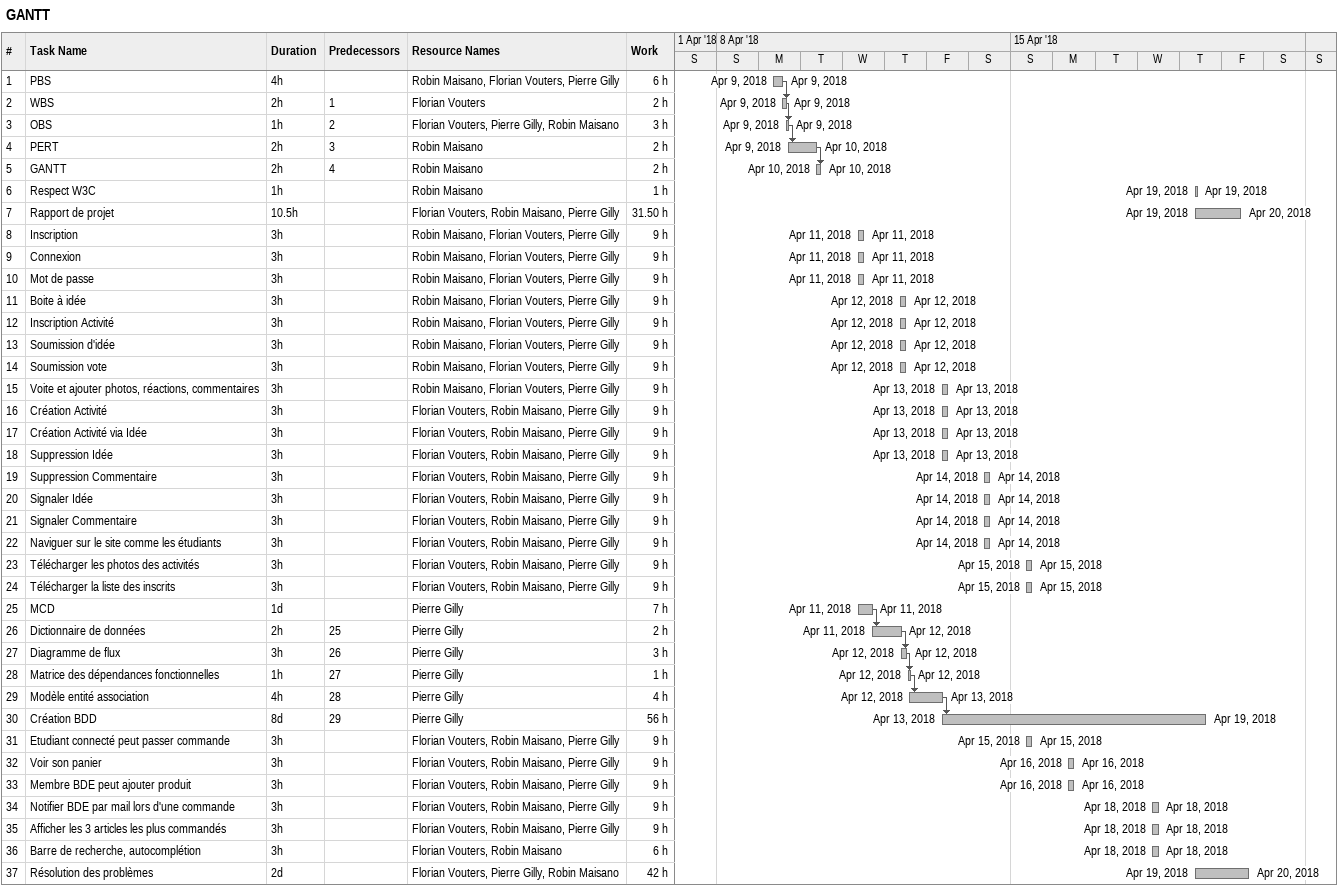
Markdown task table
GANTT

| ID | Task | Duration | Start | Finish | Predecessors | Resources | Work (h) |
|---|---|---|---|---|---|---|---|
| 1 | PBS | 4h | 2018-04-09 | 2018-04-09 |  | Robin Maisano, Florian Vouters, Pierre Gilly | 6 |
| 2 | WBS | 2h | 2018-04-09 | 2018-04-09 | 1 | Florian Vouters | 2 |
| 3 | OBS | 1h | 2018-04-09 | 2018-04-09 | 2 | Florian Vouters, Pierre Gilly, Robin Maisano | 3 |
| 4 | PERT | 2h | 2018-04-09 | 2018-04-10 | 3 | Robin Maisano | 2 |
| 5 | GANTT | 2h | 2018-04-10 | 2018-04-10 | 4 | Robin Maisano | 2 |
| 6 | Respect W3C | 1h | 2018-04-19 | 2018-04-19 |  | Robin Maisano | 1 |
| 7 | Rapport de projet | 10.5h | 2018-04-19 | 2018-04-20 |  | Florian Vouters, Robin Maisano, Pierre Gilly | 31.50 |
| 8 | Inscription | 3h | 2018-04-11 | 2018-04-11 |  | Robin Maisano, Florian Vouters, Pierre Gilly | 9 |
| 9 | Connexion | 3h | 2018-04-11 | 2018-04-11 |  | Robin Maisano, Florian Vouters, Pierre Gilly | 9 |
| 10 | Mot de passe | 3h | 2018-04-11 | 2018-04-11 |  | Robin Maisano, Florian Vouters, Pierre Gilly | 9 |
| 11 | Boite à idée | 3h | 2018-04-12 | 2018-04-12 |  | Robin Maisano, Florian Vouters, Pierre Gilly | 9 |
| 12 | Inscription Activité | 3h | 2018-04-12 | 2018-04-12 |  | Robin Maisano, Florian Vouters, Pierre Gilly | 9 |
| 13 | Soumission d'idée | 3h | 2018-04-12 | 2018-04-12 |  | Robin Maisano, Florian Vouters, Pierre Gilly | 9 |
| 14 | Soumission vote | 3h | 2018-04-12 | 2018-04-12 |  | Robin Maisano, Florian Vouters, Pierre Gilly | 9 |
| 15 | Voite et ajouter photos, réactions, commentaires | 3h | 2018-04-13 | 2018-04-13 |  | Robin Maisano, Florian Vouters, Pierre Gilly | 9 |
| 16 | Création Activité | 3h | 2018-04-13 | 2018-04-13 |  | Florian Vouters, Robin Maisano, Pierre Gilly | 9 |
| 17 | Création Activité via Idée | 3h | 2018-04-13 | 2018-04-13 |  | Florian Vouters, Robin Maisano, Pierre Gilly | 9 |
| 18 | Suppression Idée | 3h | 2018-04-13 | 2018-04-13 |  | Florian Vouters, Robin Maisano, Pierre Gilly | 9 |
| 19 | Suppression Commentaire | 3h | 2018-04-14 | 2018-04-14 |  | Florian Vouters, Robin Maisano, Pierre Gilly | 9 |
| 20 | Signaler Idée | 3h | 2018-04-14 | 2018-04-14 |  | Florian Vouters, Robin Maisano, Pierre Gilly | 9 |
| 21 | Signaler Commentaire | 3h | 2018-04-14 | 2018-04-14 |  | Florian Vouters, Robin Maisano, Pierre Gilly | 9 |
| 22 | Naviguer sur le site comme les étudiants | 3h | 2018-04-14 | 2018-04-14 |  | Florian Vouters, Robin Maisano, Pierre Gilly | 9 |
| 23 | Télécharger les photos des activités | 3h | 2018-04-15 | 2018-04-15 |  | Florian Vouters, Robin Maisano, Pierre Gilly | 9 |
| 24 | Télécharger la liste des inscrits | 3h | 2018-04-15 | 2018-04-15 |  | Florian Vouters, Robin Maisano, Pierre Gilly | 9 |
| 25 | MCD | 1d | 2018-04-11 | 2018-04-11 |  | Pierre Gilly | 7 |
| 26 | Dictionnaire de données | 2h | 2018-04-11 | 2018-04-12 | 25 | Pierre Gilly | 2 |
| 27 | Diagramme de flux | 3h | 2018-04-12 | 2018-04-12 | 26 | Pierre Gilly | 3 |
| 28 | Matrice des dépendances fonctionnelles | 1h | 2018-04-12 | 2018-04-12 | 27 | Pierre Gilly | 1 |
| 29 | Modèle entité association | 4h | 2018-04-12 | 2018-04-13 | 28 | Pierre Gilly | 4 |
| 30 | Création BDD | 8d | 2018-04-13 | 2018-04-19 | 29 | Pierre Gilly | 56 |
| 31 | Etudiant connecté peut passer commande | 3h | 2018-04-15 | 2018-04-15 |  | Florian Vouters, Robin Maisano, Pierre Gilly | 9 |
| 32 | Voir son panier | 3h | 2018-04-16 | 2018-04-16 |  | Florian Vouters, Robin Maisano, Pierre Gilly | 9 |
| 33 | Membre BDE peut ajouter produit | 3h | 2018-04-16 | 2018-04-16 |  | Florian Vouters, Robin Maisano, Pierre Gilly | 9 |
| 34 | Notifier BDE par mail lors d'une commande | 3h | 2018-04-18 | 2018-04-18 |  | Florian Vouters, Robin Maisano, Pierre Gilly | 9 |
| 35 | Afficher les 3 articles les plus commandés | 3h | 2018-04-18 | 2018-04-18 |  | Florian Vouters, Robin Maisano, Pierre Gilly | 9 |
| 36 | Barre de recherche, autocomplétion | 3h | 2018-04-18 | 2018-04-18 |  | Florian Vouters, Robin Maisano | 6 |
| 37 | Résolution des problèmes | 2d | 2018-04-19 | 2018-04-20 |  | Florian Vouters, Pierre Gilly, Robin Maisano | 42 |
